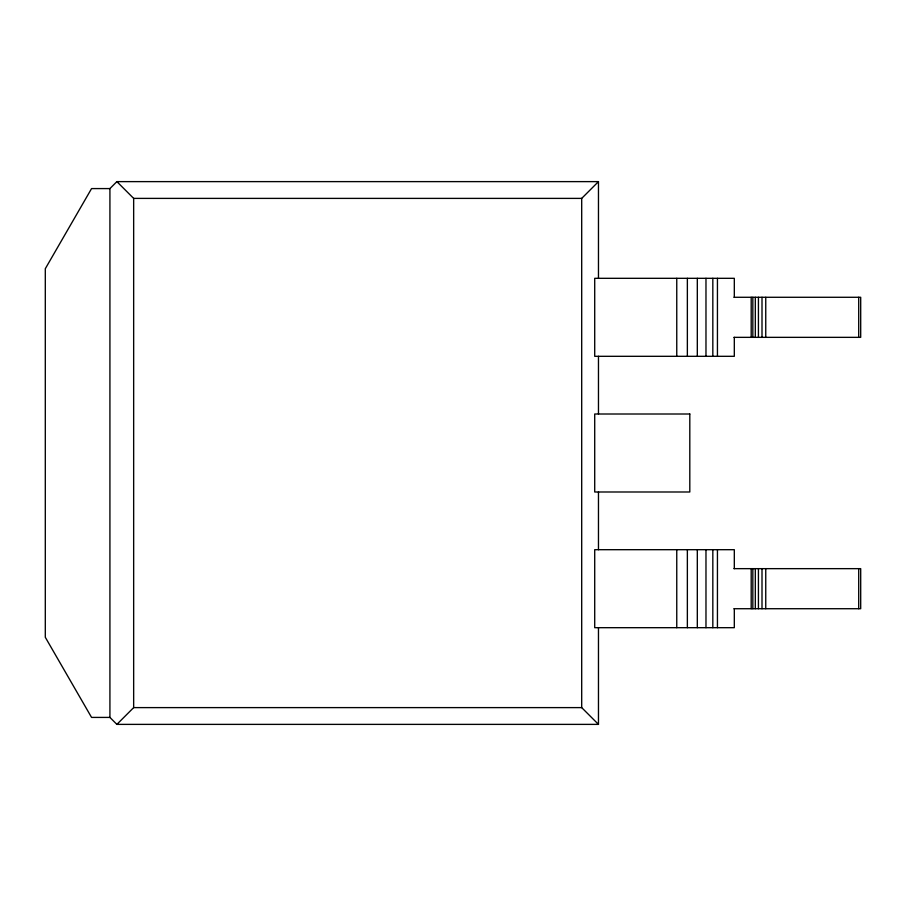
<?xml version="1.0" encoding="UTF-8"?>
<svg xmlns="http://www.w3.org/2000/svg" width="906" height="906" viewBox="0 0 906 906"><rect width="100%" height="100%" fill="white"/><g stroke="black" fill="none" stroke-linecap="round" stroke-linejoin="round"><path stroke-width="1.36" d="M598.47 627.688L598.47 724.381L116.885 724.381L109.92 717.416L109.92 188.584L116.885 181.619L598.47 181.619L598.47 278.312M598.47 724.381L581.697 707.609L581.697 198.391L598.47 181.619M116.885 724.381L133.658 707.609L133.658 198.391L116.885 181.619M109.92 188.584L91.563 188.584L45.3 268.72L45.3 637.28L91.563 717.416L109.92 717.416M133.658 198.391L581.697 198.391M733.951 297.281L860.7 297.281L860.7 337.349L733.951 337.349M733.951 568.651L860.7 568.651L860.7 608.719L733.951 608.719M133.658 707.609L581.697 707.609M858.707 297.281L858.707 337.349M858.707 568.651L858.707 608.719M765.751 297.281L765.751 337.349M765.751 568.651L765.751 608.719M762.003 297.281L762.003 337.349M762.003 568.651L762.003 608.719M758.435 297.281L758.435 337.349M758.435 568.651L758.435 608.719M755.31 297.281L755.31 337.349M755.31 568.651L755.31 608.719M752.841 297.281L752.841 337.349M752.841 568.651L752.841 608.719M751.199 297.281L751.199 337.349M751.199 568.651L751.199 608.719M734.313 297.281L734.313 278.312L594.71 278.312L594.71 356.307L734.313 356.307L734.313 337.349M734.313 568.651L734.313 549.693L594.71 549.693L594.71 627.688L734.313 627.688L734.313 608.719M717.439 278.312L717.439 356.307M717.439 549.693L717.439 627.688M712.829 278.312L712.829 356.307M712.829 549.693L712.829 627.688M705.978 278.312L705.978 356.307M705.978 549.693L705.978 627.688M697.314 278.312L697.314 356.307M697.314 549.693L697.314 627.688M687.36 278.312L687.36 356.307M687.36 549.693L687.36 627.688M676.759 278.312L676.759 356.307M676.759 549.693L676.759 627.688M598.47 356.307L598.47 414.008M598.47 491.992L598.47 549.693M689.806 414.008L594.71 414.008L594.71 491.992L689.806 491.992L689.806 414.008"/></g></svg>
